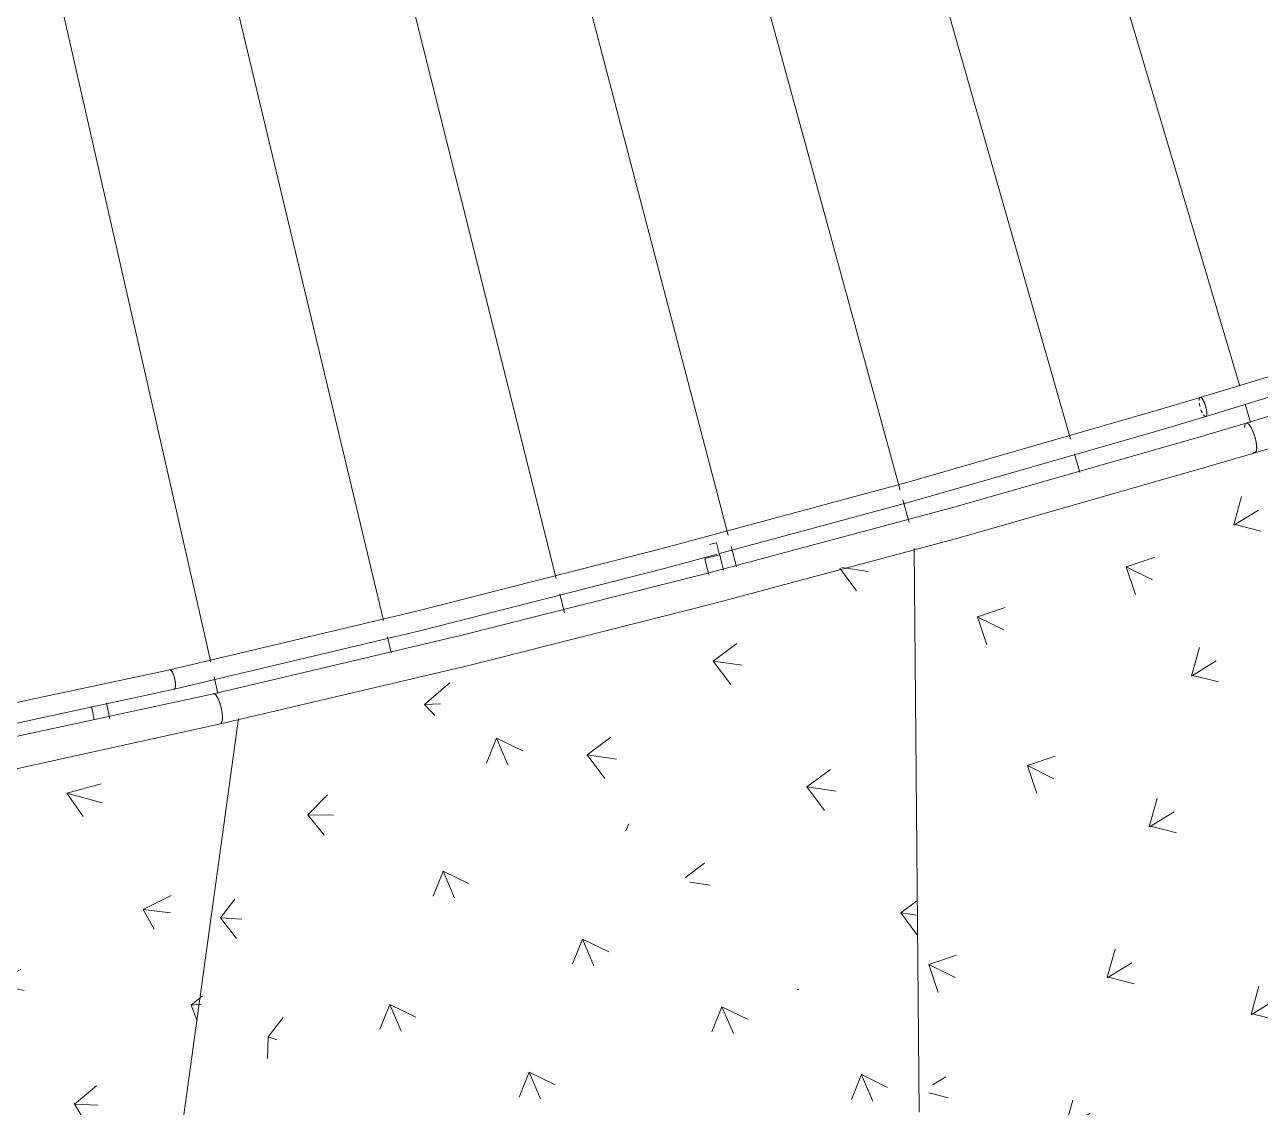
# Model space of a CAD drawing. Header units: millimetres. Extents: x 15878 to 679837, y -72324 to 391440.
# Drawn here: x 98179 to 100178, y 3167 to 4918 of the extents above; entities that cross this region are included whole.
import ezdxf

# ---------------------------------------------------------------- set-up
doc = ezdxf.new("R2010")
doc.units = ezdxf.units.MM
for name, color, linetype, lineweight in [('A-FLOR', 192, 'Continuous', 5), ('A-FLOR-HRAL', 11, 'Continuous', 5), ('A-FLOR-PATT', 8, 'Continuous', 5)]:
    doc.layers.add(name, color=color, linetype=linetype, lineweight=lineweight)

# ---------------------------------------------------------------- blocks, each defined once
blk = doc.blocks.new('Railings 6 - Railings 6-15750741-1_F')
at = {"layer": 'A-FLOR-HRAL'}
for p, q in [((99298.4, 4080.3), (99287, 4077.3)), ((99298.4, 4080.3), (99303.4, 4060.9)), ((99279.2, 4054.6), (99303.4, 4060.9)), ((99303.5, 4060.6), (99305.9, 4051.2)), ((99281.7, 4044.9), (99279.2, 4054.6)), ((99285.9, 4028.8), (99281.7, 4044.9)), ((99305.9, 4051.2), (99309.9, 4036)), ((98311.4, 3820.6), (98312.4, 3815.7)), ((98288, 3810.5), (98286.9, 3815.4)), ((98291.6, 3793.8), (98288, 3810.5)), ((98312.4, 3815.7), (98316.8, 3795.2))]:
    blk.add_line(p, q, dxfattribs=at)
at = {"layer": 'A-FLOR-HRAL', "flags": 128}
for points in [[(101543.5, 4792.7), (100995.7, 4602.8), (100443.8, 4424.9), (100080.8, 4315.2)], [(100089.9, 4284.5), (100644.6, 4454.5), (101195.5, 4636.7), (101554.4, 4762.7)], [(101620.4, 4755.8), (101072.4, 4564.4), (100520.3, 4385.1), (100155.4, 4273.9)], [(100169.6, 4225.9), (100724.8, 4397.4), (101276.1, 4581.1), (101637.4, 4708.8)], [(98413.9, 3874.7), (98813, 3969.6), (99210.5, 4070.7), (99606.5, 4177.9), (100000.7, 4291.3), (100080.8, 4315.2)], [(99303, 4062.6), (99614.4, 4146.9), (100008.8, 4260.4), (100089.9, 4284.5)], [(98484.6, 3835.8), (98884.1, 3930), (99282.2, 4030.4), (99678.6, 4136.9), (100073.4, 4249.6), (100155.4, 4273.9)], [(98495.7, 3787.1), (98895.6, 3881.3), (99294, 3981.8), (99690.9, 4088.4), (100086, 4201.2), (100169.6, 4225.9)], [(98421, 3843.5), (98820.3, 3938.4), (99218.1, 4039.6), (99299.2, 4061.6)], [(98413.9, 3874.7), (97846.7, 3753.9), (97277, 3645.6), (96902.9, 3581.5)], [(96908.1, 3549.9), (97479.7, 3650.1), (98048.9, 3762.8), (98421, 3843.5)], [(98484.7, 3835.9), (97917.2, 3713.6), (97347.1, 3603.8), (96971.2, 3538.5)], [(96979.4, 3489.2), (97551.5, 3590.8), (98121.3, 3705), (98495.7, 3787.1)]]:
    blk.add_lwpolyline(points, dxfattribs=at)
at = {"layer": 'A-FLOR-HRAL'}
for points in [[(100079.1, 4310.5), (100079.1, 4311.8), (100079.4, 4313.9), (100080.1, 4314.9), (100080.6, 4315.1)], [(100080.4, 4300.8), (100080.2, 4301.7), (100079.8, 4303.5), (100079.5, 4305.2), (100079.4, 4306.1)], [(100082.1, 4295.4), (100082.4, 4294.5), (100083.1, 4292.8), (100083.8, 4291.3), (100084.1, 4290.5)], [(100086.3, 4286.9), (100087, 4285.9), (100088.4, 4284.5), (100089.5, 4284.4), (100090, 4284.6)], [(100152.7, 4266.5), (100152.7, 4267.6), (100152.9, 4269.4), (100153.2, 4270.8), (100153.4, 4271.5)], [(100169.8, 4226), (100169.1, 4225.7), (100168.2, 4225.9), (100167.2, 4226.5)], [(100167.2, 4226.5), (100167.7, 4226.2), (100168.6, 4225.8), (100169.5, 4225.9), (100169.8, 4226)], [(98421.3, 3843.6), (98420.8, 3843.4), (98420.3, 3843.4), (98419.7, 3843.8)], [(98419.7, 3843.8), (98420.3, 3843.5), (98420.8, 3843.4), (98421.3, 3843.6)]]:
    blk.add_open_spline(points, degree=3, dxfattribs=at)
for points, knots in [([(100080.6, 4315.1), (100080, 4314.8), (100079.4, 4313.8), (100079.1, 4311.6), (100079.1, 4310.7), (100079.1, 4310.5)], [-1, -1, -1, -1, -0.8611111, -0.7916667, -0.7777778, -0.7777778, -0.7777778, -0.7777778]), ([(100079.4, 4306), (100079.4, 4305.8), (100079.6, 4304.6), (100079.9, 4302.8), (100080.3, 4301.2), (100080.4, 4300.8)], [-0.6666667, -0.6666667, -0.6666667, -0.6666667, -0.6527778, -0.5833333, -0.5555556, -0.5555556, -0.5555556, -0.5555556]), ([(100080.6, 4315.1), (100081.2, 4315.4), (100082.3, 4315.1), (100083.8, 4313.5), (100084.7, 4312.3), (100085.4, 4311.2), (100086.1, 4310), (100087, 4308.2), (100087.9, 4306.2), (100088.7, 4304), (100089.4, 4301.8), (100090.2, 4299.2), (100090.9, 4296.2), (100091.3, 4293.6), (100091.5, 4291.3), (100091.6, 4288.4), (100091.2, 4285.8), (100090.5, 4284.8), (100090, 4284.6)], [-1, -1, -1, -1, -0.861111, -0.791667, -0.756944, -0.722222, -0.6875, -0.652778, -0.583333, -0.548611, -0.513889, -0.444444, -0.388889, -0.333333, -0.277778, -0.222222, -0.111111, 0, 0, 0, 0]), ([(100090, 4284.6), (100090.6, 4284.8), (100091.3, 4285.9), (100091.6, 4288.3), (100091.6, 4289.9), (100091.5, 4291.3), (100091.4, 4292.7), (100091.1, 4294.7), (100090.7, 4297), (100090.1, 4299.2), (100089.5, 4301.5), (100088.7, 4304.1), (100087.6, 4306.9), (100086.5, 4309.2), (100085.4, 4311.2), (100084, 4313.4), (100082.2, 4315.1), (100081.1, 4315.3), (100080.6, 4315.1)], [-1, -1, -1, -1, -0.861111, -0.791667, -0.756944, -0.722222, -0.6875, -0.652778, -0.583333, -0.548611, -0.513889, -0.444444, -0.388889, -0.333333, -0.277778, -0.222222, -0.111111, 0, 0, 0, 0]), ([(100084.1, 4290.6), (100084.1, 4290.7), (100083.5, 4291.8), (100082.8, 4293.5), (100082.2, 4294.9), (100082.1, 4295.4)], [-0.6666667, -0.6666667, -0.6666667, -0.6666667, -0.6527778, -0.5833333, -0.5555556, -0.5555556, -0.5555556, -0.5555556]), ([(100090, 4284.6), (100089.4, 4284.3), (100088.3, 4284.6), (100086.9, 4286.1), (100086.4, 4286.8), (100086.3, 4286.9)], [-1, -1, -1, -1, -0.8611111, -0.7916667, -0.7777778, -0.7777778, -0.7777778, -0.7777778]), ([(100153.4, 4271.5), (100153.3, 4271.1), (100153, 4270), (100152.8, 4268.3), (100152.7, 4266.8), (100152.7, 4266.6)], [-0.8888889, -0.8888889, -0.8888889, -0.8888889, -0.8611111, -0.7916667, -0.7777778, -0.7777778, -0.7777778, -0.7777778]), ([(100155.1, 4273.8), (100156.1, 4274.2), (100157.8, 4273.7), (100160.2, 4271.2), (100161.5, 4269.3), (100162.6, 4267.6), (100163.7, 4265.7), (100165.1, 4263), (100166.5, 4259.7), (100167.7, 4256.4), (100168.6, 4253.8), (100169.4, 4251.1), (100170.1, 4248.6), (100170.7, 4246.4), (100171.1, 4244.3), (100171.5, 4242.2), (100171.8, 4240.2), (100172, 4238.3), (100172.2, 4235.9), (100172.3, 4233.2), (100172.1, 4230.4), (100171.6, 4228.2), (100170.9, 4226.8), (100170.2, 4226.2), (100169.8, 4226)], [-1, -1, -1, -1, -0.861111, -0.791667, -0.756944, -0.722222, -0.6875, -0.652778, -0.583333, -0.548611, -0.513889, -0.479167, -0.444444, -0.416667, -0.388889, -0.361111, -0.333333, -0.305556, -0.277778, -0.222222, -0.166667, -0.111111, -0.055556, 0, 0, 0, 0]), ([(100167.5, 4256.9), (100167.3, 4257.6), (100166.8, 4258.9), (100166, 4260.9), (100165.2, 4262.7), (100164.3, 4264.5), (100163.5, 4266.1), (100162.3, 4268.1), (100160.9, 4270.2), (100159.3, 4272.2), (100157.7, 4273.5), (100156.4, 4274), (100155.5, 4273.9), (100155.1, 4273.8)], [-0.4443459, -0.4443459, -0.4443459, -0.4443459, -0.4166667, -0.3888889, -0.3611111, -0.3333333, -0.3055556, -0.2777778, -0.2222222, -0.1666667, -0.1111111, -0.0555556, 0, 0, 0, 0]), ([(100170.1, 4248.5), (100170.1, 4248.6), (100169.8, 4249.7), (100169.3, 4251.7), (100168.4, 4254.4), (100167.8, 4256.1), (100167.5, 4256.9)], [-0.5554676, -0.5554676, -0.5554676, -0.5554676, -0.5486111, -0.5138889, -0.4791667, -0.4444444, -0.4444444, -0.4444444, -0.4444444]), ([(100171.8, 4240.2), (100171.7, 4240.5), (100171.5, 4242.5), (100170.9, 4245.3), (100170.3, 4247.8), (100170.1, 4248.5)], [-0.6666415, -0.6666415, -0.6666415, -0.6666415, -0.6527778, -0.5833333, -0.5555556, -0.5555556, -0.5555556, -0.5555556]), ([(100172.3, 4233.3), (100172.3, 4233.6), (100172.3, 4234.7), (100172.2, 4236.5), (100172, 4238.5), (100171.9, 4239.7), (100171.8, 4240.2)], [-0.7776642, -0.7776642, -0.7776642, -0.7776642, -0.7569444, -0.7222222, -0.6875, -0.6666667, -0.6666667, -0.6666667, -0.6666667]), ([(100169.8, 4226), (100170.8, 4226.5), (100171.8, 4228.1), (100172.2, 4231.5), (100172.3, 4233), (100172.3, 4233.3)], [-1, -1, -1, -1, -0.8611111, -0.7916667, -0.7777778, -0.7777778, -0.7777778, -0.7777778]), ([(98413.6, 3874.6), (98414.2, 3874.9), (98415.2, 3874.6), (98416.7, 3873), (98417.5, 3871.8), (98418.1, 3870.8), (98418.7, 3869.5), (98419.5, 3867.8), (98420.2, 3865.7), (98420.9, 3863.6), (98421.5, 3861.3), (98422.2, 3858.6), (98422.7, 3855.7), (98423, 3853), (98423.1, 3850.6), (98423, 3847.7), (98422.5, 3844.9), (98421.8, 3843.9), (98421.3, 3843.6)], [-1, -1, -1, -1, -0.861111, -0.791667, -0.756944, -0.722222, -0.6875, -0.652778, -0.583333, -0.548611, -0.513889, -0.444444, -0.388889, -0.333333, -0.277778, -0.222222, -0.111111, 0, 0, 0, 0]), ([(98421.3, 3843.6), (98421.9, 3843.9), (98422.6, 3845.1), (98423, 3847.6), (98423.1, 3849.2), (98423.1, 3850.6), (98423, 3852.1), (98422.9, 3853.7), (98422.7, 3855.3), (98422.4, 3857.1), (98422.1, 3858.8), (98421.6, 3861.1), (98420.9, 3863.7), (98420, 3866.5), (98419, 3868.8), (98418.1, 3870.8), (98416.8, 3873), (98415.2, 3874.7), (98414.1, 3874.9), (98413.6, 3874.6)], [-1, -1, -1, -1, -0.861111, -0.791667, -0.756944, -0.722222, -0.6875, -0.652778, -0.618056, -0.583333, -0.548611, -0.513889, -0.444444, -0.388889, -0.333333, -0.277778, -0.222222, -0.111111, 0, 0, 0, 0]), ([(98484.2, 3835.7), (98485.1, 3836.1), (98486.7, 3835.7), (98489, 3833.3), (98490.2, 3831.4), (98491.2, 3829.7), (98492.1, 3827.8), (98493.3, 3825.1), (98494.5, 3821.8), (98495.6, 3818.5), (98496.3, 3815.8), (98497, 3813.1), (98497.5, 3810.6), (98498, 3808.3), (98498.3, 3806.1), (98498.6, 3804), (98498.8, 3802), (98498.9, 3800.1), (98499, 3798.2), (98499, 3796.4), (98498.9, 3794.3), (98498.6, 3791.9), (98498, 3789.6), (98497.2, 3788.1), (98496.6, 3787.5), (98496.2, 3787.3)], [-1, -1, -1, -1, -0.861111, -0.791667, -0.756944, -0.722222, -0.6875, -0.652778, -0.583333, -0.548611, -0.513889, -0.479167, -0.444444, -0.416667, -0.388889, -0.361111, -0.333333, -0.305556, -0.277778, -0.25, -0.222222, -0.166667, -0.111111, -0.055556, 0, 0, 0, 0]), ([(98495.4, 3819), (98495.2, 3819.6), (98494.8, 3821), (98494.1, 3823), (98493.4, 3824.8), (98492.7, 3826.6), (98491.9, 3828.2), (98490.9, 3830.2), (98489.6, 3832.3), (98488.1, 3834.2), (98486.7, 3835.5), (98485.4, 3836), (98484.6, 3835.9), (98484.2, 3835.7)], [-0.4443666, -0.4443666, -0.4443666, -0.4443666, -0.4166667, -0.3888889, -0.3611111, -0.3333333, -0.3055556, -0.2777778, -0.2222222, -0.1666667, -0.1111111, -0.0555556, 0, 0, 0, 0]), ([(98497.6, 3810.4), (98497.5, 3810.6), (98497.3, 3811.6), (98496.9, 3813.6), (98496.2, 3816.4), (98495.7, 3818.1), (98495.4, 3819)], [-0.5554621, -0.5554621, -0.5554621, -0.5554621, -0.5486111, -0.5138889, -0.4791667, -0.4444444, -0.4444444, -0.4444444, -0.4444444]), ([(98498.9, 3794.8), (98498.9, 3795.2), (98499, 3796.3), (98499, 3798.2), (98498.9, 3800.5), (98498.7, 3803), (98498.4, 3805.6), (98498, 3808.1), (98497.7, 3809.7), (98497.6, 3810.4)], [-0.7776459, -0.7776459, -0.7776459, -0.7776459, -0.7569444, -0.7222222, -0.6875, -0.6527778, -0.6180556, -0.5833333, -0.5555556, -0.5555556, -0.5555556, -0.5555556]), ([(98496.2, 3787.3), (98497.1, 3787.8), (98498.2, 3789.5), (98498.8, 3793.1), (98498.9, 3794.6), (98498.9, 3794.8)], [-1, -1, -1, -1, -0.8611111, -0.7916667, -0.7777778, -0.7777778, -0.7777778, -0.7777778])]:
    blk.add_open_spline(points, degree=3, knots=knots, dxfattribs=at)
blk = doc.blocks.new('FP_176-1_F')
at = {"layer": 'A-FLOR-PATT'}
for p, q in [((98826.1, 3818.8), (98866.9, 3853.7)), ((98826.1, 3818.8), (98851.7, 3819.8)), ((98826.1, 3818.8), (98842.4, 3800.8)), ((98637, 3640.1), (98668.8, 3672.6)), ((98637, 3640.1), (98678.9, 3639.8)), ((98637, 3640.1), (98663.8, 3607)), ((98496.1, 3473.4), (98518.9, 3503.7)), ((98496.1, 3473.4), (98530.6, 3471.2)), ((98496.1, 3473.4), (98521.5, 3439.8)), ((98573.2, 3281.2), (98597.3, 3312.1)), ((98573.2, 3281.2), (98572.1, 3245.9)), ((98573.2, 3281.2), (98586.9, 3276.2)), ((98473.2, 3123.7), (98488.3, 3152.4)), ((98473.2, 3123.7), (98470.3, 3083.7)), ((98473.2, 3123.7), (98482.3, 3115.8)), ((98423.2, 2985.8), (98427.5, 3004.3)), ((98421.2, 2971.3), (98417.2, 2937.3)), ((98421.9, 2976.3), (98423.2, 2968))]:
    blk.add_line(p, q, dxfattribs=at)
blk = doc.blocks.new('FP_181-1_F')
at = {"layer": 'A-FLOR-PATT'}
for p, q in [((98247.1, 3675), (98303, 3690.1)), ((98247.1, 3675), (98304.7, 3659.5)), ((98247.1, 3675), (98273.8, 3637.2)), ((97947.9, 3597), (98004.2, 3611.3)), ((97947.9, 3597), (98013.1, 3575.5)), ((97947.9, 3597), (97984.9, 3551.4)), ((97647.1, 3523.4), (97703.6, 3536.8)), ((97647.1, 3523.4), (97719.8, 3495.6)), ((97647.1, 3523.4), (97694.5, 3469.8)), ((98370.6, 3486.9), (98416.2, 3509.7)), ((98370.6, 3486.9), (98414.9, 3481.3)), ((98370.6, 3486.9), (98388.7, 3455.4)), ((98126.7, 3367.6), (98172.6, 3389.7)), ((98126.7, 3367.6), (98178.5, 3356.1)), ((98126.7, 3367.6), (98155.2, 3328.4)), ((98448.5, 3332), (98466.5, 3347.4)), ((98448.5, 3332), (98464.6, 3333.8)), ((98448.5, 3332), (98458, 3306.6)), ((97881.3, 3251.8), (97927.4, 3273.2)), ((97881.3, 3251.8), (97940.5, 3234.2)), ((97881.3, 3251.8), (97920.1, 3204.7)), ((98259.8, 3172), (98295.3, 3201.8)), ((98259.8, 3172), (98298.2, 3170.4)), ((98259.8, 3172), (98279.7, 3139.1)), ((98069.7, 3014.7), (98105.4, 3044)), ((98347.1, 3009.8), (98372.3, 3047.1)), ((98069.7, 3014.7), (98115.5, 3007.2)), ((98069.7, 3014.7), (98099.9, 2974)), ((98347.1, 3009.8), (98372.1, 3017.8)), ((98347.1, 3009.8), (98358.4, 2983)), ((98387.9, 2880.6), (98402.2, 2925.5)), ((97878.2, 2859.9), (97914.2, 2888.7)), ((98387.9, 2880.6), (98396.5, 2894.4)), ((98387.9, 2880.6), (98389.3, 2868.9)), ((97878.2, 2859.9), (97931.5, 2846.6)), ((97878.2, 2859.9), (97918.8, 2811.4)), ((98212.3, 2811.6), (98237.7, 2848.6)), ((98212.3, 2811.6), (98244.7, 2814.1)), ((98212.3, 2811.6), (98233.9, 2777.3)), ((98309, 2642.2), (98324, 2686.8)), ((98076.1, 2615.2), (98101.7, 2651.9)), ((98309, 2642.2), (98325.3, 2652.5)), ((98309, 2642.2), (98317.1, 2625.1)), ((98076.1, 2615.2), (98116.1, 2612.1)), ((98076.1, 2615.2), (98108.1, 2573.2)), ((98228.2, 2404.9), (98243.5, 2449.3)), ((98228.2, 2404.9), (98252.6, 2411)), ((98228.2, 2404.9), (98243.7, 2381.6)), ((98148.1, 2173.5), (98161.8, 2212.7)), ((98150.3, 2168.5), (98179.6, 2169.6)), ((98155.7, 2156.5), (98170, 2138.1))]:
    blk.add_line(p, q, dxfattribs=at)

msp = doc.modelspace()

# ---------------------------------------------------------------- hatches: boundary and pattern name
at = {"layer": 'A-FLOR-PATT'}
h = msp.add_hatch(dxfattribs=at)
h.set_pattern_fill('FP_371', color=256, style=0, pattern_type=2)
h.set_pattern_definition([(333.601, (33907.28, 13970.41), (240.7316, 81.0198), [47.625, -311.585]), (288.601, (33907.28, 13970.41), (240.7318, 81.0199), [47.625, -206.375]), (18.601, (33907.28, 13970.41), (-81.0199, 240.7318), [47.625, -206.375])])
h.paths.add_polyline_path([(99626.1, 3159.1), (100154.3, 4223.3), (99625.7, 4072.7), (99618, 4065.5), (99623.2, 3485.2)], flags=0)
h = msp.add_hatch(dxfattribs=at)
h.set_pattern_fill('FP_372', color=256, style=0, pattern_type=2)
h.set_pattern_definition([(31.503, (-6168.9, -28076.41), (68.27642, 244.09014), [46.823, -306.339]), (345.655, (-6168.9, -28076.4), (68.2727, 244.0912), [45.062, -195.267]), (74.373, (-6168.9, -28076.4), (-232.8343, 59.5465), [47.524, -205.935])])
h.paths.add_polyline_path([(101051.1, 2814.8), (100182.1, 4231.3), (100152.4, 4219.4), (99626.1, 3159.1), (100628.5, 2916.9)], flags=0)
h = msp.add_hatch(dxfattribs=at)
h.set_pattern_fill('FP_375', color=256, style=0, pattern_type=2)
h.set_pattern_definition([(351.684, (6287.13, 38175.83), (203.69326, 151.7398), [47.625, -311.585]), (306.684, (6287.13, 38175.83), (203.6934, 151.7399), [47.625, -206.375]), (36.684, (6287.13, 38175.83), (-151.7399, 203.6934), [47.625, -206.375])])
h.paths.add_polyline_path([(99626.1, 3159.1), (99614.7, 4069.9), (98904.9, 3883.2), (99598.8, 3186.6)], flags=0)
h = msp.add_hatch(dxfattribs=at)
h.set_pattern_fill('FP_539', color=256, style=0, pattern_type=2)
h.set_pattern_definition([(293.179, (86260.99, 7098.66), (225.5896, -109.6835), [46.878, -306.699]), (248.135, (86260.99, 7098.66), (225.59, -109.6826), [43.509, -188.537]), (334.071, (86260.99, 7098.66), (86.4188, 215.353), [47.033, -203.808])])
h.paths.add_polyline_path([(98404.4, 2923.4), (99626.1, 3159.1), (98895.9, 3884.2), (98866.6, 3872.3), (98409.5, 2933.8)], flags=0)

# ---------------------------------------------------------------- linework, layer by layer
at = {"layer": 'A-FLOR'}
for p, q in [((100144.9, 4333.6), (99765.7, 5609.7)), ((99870.8, 4247.5), (99503.2, 5535.4)), ((99595.4, 4165.1), (99240.2, 5463.4)), ((99317.4, 4092.6), (98977.7, 5389.2)), ((99038.7, 4022.5), (98713.6, 5321.3)), ((98759.5, 3954.5), (98448.6, 5256.8)), ((98480.1, 3887.2), (98183.4, 5192.8)), ((100162.4, 4274.7), (100153.5, 4304.6)), ((99886.1, 4193.7), (99877.5, 4223.9)), ((99609.8, 4112.7), (99599.7, 4149.5)), ((99330.8, 4041.1), (99322.2, 4074.1)), ((99617.9, 4070.7), (99617.9, 4070.7)), ((99617.9, 4070.7), (99626.1, 3159.1)), ((99052.6, 3967), (99044.9, 3997.8)), ((98772.1, 3901.9), (98765.8, 3928.2)), ((98491.7, 3836.5), (98485.6, 3863.2)), ((98404.4, 2923.4), (98525, 3795.9))]:
    msp.add_line(p, q, dxfattribs=at)

# ---------------------------------------------------------------- block references
for name in ['FP_176-1_F', 'FP_181-1_F']:
    msp.add_blockref(name, (0, 0), dxfattribs=at)
at = {"layer": 'A-FLOR-HRAL'}
msp.add_blockref('Railings 6 - Railings 6-15750741-1_F', (0, 0), dxfattribs=at)

doc.saveas('drawing.dxf')
